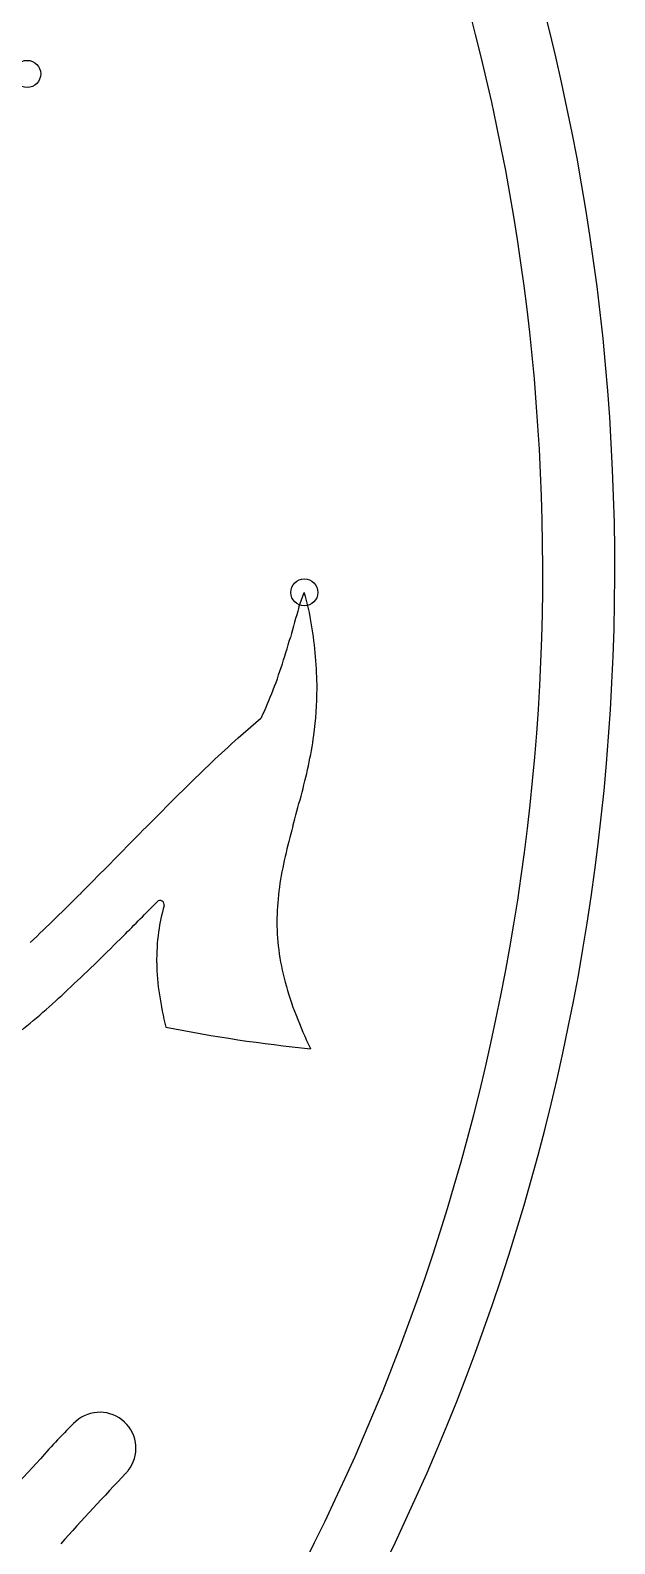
# Model space of a CAD drawing. Header units: millimetres. Extents: x -135 to 135, y -135 to 135.
# Drawn here: x 99.9 to 135, y -58.3 to 32.4 of the extents above; entities that cross this region are included whole.
import ezdxf

# ---------------------------------------------------------------- set-up
doc = ezdxf.new("R2010")
doc.units = ezdxf.units.MM
for name, color, linetype in [('CUT_INNER', 6, 'Continuous'), ('CUT_OUTER', 1, 'Continuous'), ('ENGRAVE', 7, 'Continuous')]:
    doc.layers.add(name, color=color, linetype=linetype)

msp = doc.modelspace()

# ---------------------------------------------------------------- linework, layer by layer
at = {"layer": 'CUT_INNER'}
for points in [[(116.049, -2.168), (116.372, -1.285), (116.374, -1.28)], [(112.398, -10.001), (113.762, -8.812)], [(116.744, -28.626), (116.746, -28.631)]]:
    msp.add_lwpolyline(points, dxfattribs=at)
for centre, radius, start, end in [((0, 0), 130.668, 187.73465, 65.43371), ((104.365, -4.992), 12.569, 8.06168, 17.17417), ((257.726, -43.38), 147.549, 163.78118, 164.51151), ((90.564, -7.486), 26.589, 5.04481, 9.21167), ((73.424, 7.847), 43.74, 341.85194, 344.31527), ((94.99, -7.1), 22.147, 0.14646, 5.05744), ((87.732, 3.199), 28.695, 337.97751, 341.77322), ((96.909, -7.072), 20.227, 352.13744, 0.08046), ((97.194, -0.779), 18.433, 334.44728, 338.41094), ((113.598, -8.624), 0.25, 311.0873, 334.90541), ((92.853, -6.488), 24.325, 347.69483, 352.08194), ((179.223, -83.715), 99.495, 132.19408, 134.67923), ((77.356, -3.074), 40.194, 344.98456, 347.64866), ((310.777, -217.013), 286.778, 134.64216, 135.5368), ((-186.972, 67.99), 313.907, 344.61383, 344.95612), ((160.524, -27.646), 46.508, 164.6021, 166.91163), ((-309.336, 391.652), 582.137, 315.09442, 315.532274), ((136.246, -21.997), 21.582, 166.92448, 171.88017), ((129.816, -21.065), 15.085, 171.9354, 179.03568), ((11.273, 72.014), 129.414, 313.24094, 315.12086), ((-159.715, 243.09), 374.899, 315.02979, 315.46972), ((107.721, -19.997), 0.25, 345.41107, 135.42222), ((118.124, -23.049), 10.592, 163.6036, 172.26769), ((128.132, -21.014), 13.4, 179.13213, 187.26881), ((119.503, -23.285), 11.99, 172.03964, 180.98173), ((11.71, 71.563), 132.395, 313.21817, 315.11555), ((121.951, -23.219), 14.438, 181.07735, 188.6815), ((129.34, -20.835), 14.621, 187.36458, 195.11475), ((60.985, 19.026), 60.366, 309.44762, 313.28197), ((129.265, -22.088), 21.84, 188.71806, 193.91957), ((133.793, -19.614), 19.238, 195.16825, 201.37272), ((144.734, -15.325), 30.99, 201.38397, 205.41602), ((125.617, 60.93), 89.999, 258.75526, 264.3434), ((104.102, -52.589), 2.165, 321.99581, 131.61535), ((125.197, -74.388), 32.499, 133.89746, 139.3581), ((303.31, -240.355), 275.927, 137.29682, 138.5196), ((255.211, -196.442), 206.468, 136.40742, 138.00682), ((102.884, -51.559), 3.759, 317.94806, 321.06357)]:
    msp.add_arc(centre, radius, start, end, dxfattribs=at)
at = {"layer": 'CUT_OUTER'}
msp.add_arc((0, 0), 135, 187.7347, 79.80501, dxfattribs=at)
at = {"layer": 'ENGRAVE'}
for centre in [(99.748, 29.803), (116.374, -1.28)]:
    msp.add_circle(centre, 0.81, dxfattribs=at)

doc.saveas('drawing.dxf')
